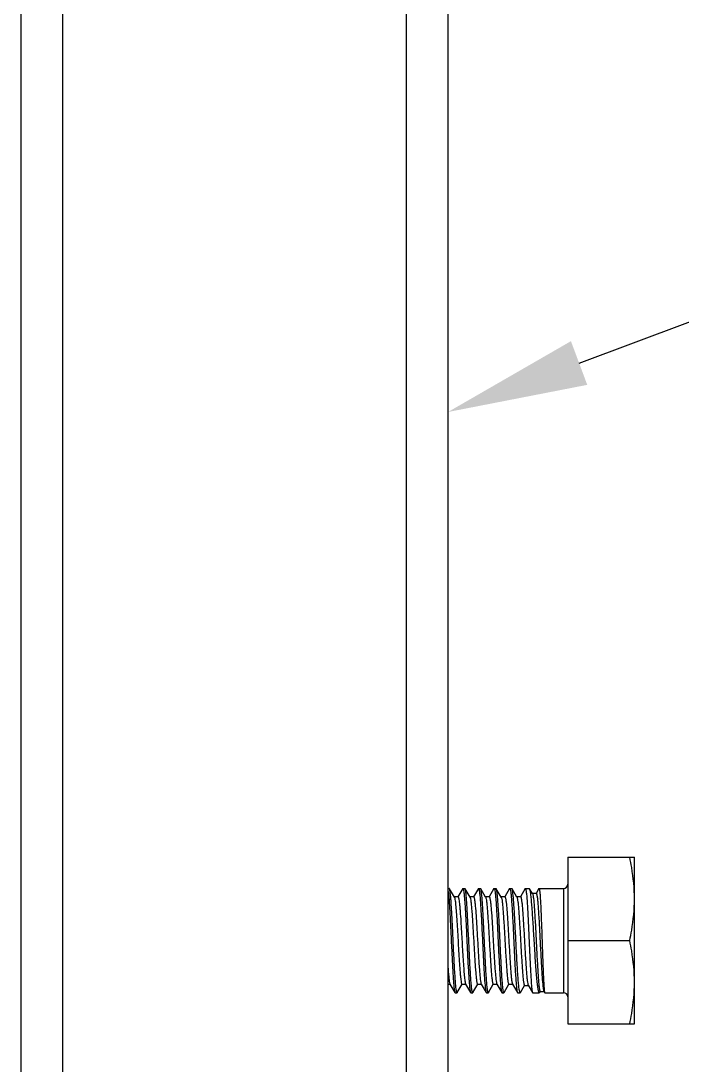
# Model space of a CAD drawing. Extents: x 4995099 to 5303443, y 4627657 to 4889583.
# Drawn here: x 5043712 to 5044657, y 4751493 to 4752984 of the extents above; entities that cross this region are included whole.
import ezdxf

# ---------------------------------------------------------------- set-up
doc = ezdxf.new("R2010")
doc.units = 0
doc.header["$LTSCALE"] = 1000
doc.header["$MEASUREMENT"] = 0
doc.layers.get('0').update_dxf_attribs({"color": 4, "linetype": 'CONTINUOUS'})

msp = doc.modelspace()

# ---------------------------------------------------------------- linework, layer by layer
at = {"linetype": 'Continuous'}
for p, q in [((5043711.9, 4754204.5), (5043711.9, 4749248)), ((5043771.4, 4754204.5), (5043771.4, 4749248)), ((5044262.6, 4754204.5), (5044262.6, 4749248)), ((5044322.1, 4754204.5), (5044322.1, 4749248)), ((5044493.3, 4751790.1), (5044493.3, 4751551.9)), ((5044493.3, 4751790.1), (5044588.5, 4751790.1)), ((5044588.5, 4751551.9), (5044588.5, 4751790.1)), ((5044322.1, 4751745.4), (5044324, 4751745.4)), ((5044331.3, 4751733), (5044324.3, 4751745.1)), ((5044343.2, 4751745.2), (5044336.3, 4751733.3)), ((5044343.2, 4751745.2), (5044343.5, 4751745.4)), ((5044343.5, 4751745.4), (5044346.3, 4751745.4)), ((5044346.6, 4751745.1), (5044346.3, 4751745.4)), ((5044353.6, 4751733), (5044346.6, 4751745.1)), ((5044365.5, 4751745.2), (5044358.7, 4751733.3)), ((5044365.5, 4751745.2), (5044365.8, 4751745.4)), ((5044365.8, 4751745.4), (5044368.6, 4751745.4)), ((5044368.9, 4751745.1), (5044368.6, 4751745.4)), ((5044375.9, 4751733), (5044368.9, 4751745.1)), ((5044387.8, 4751745.2), (5044381, 4751733.3)), ((5044387.8, 4751745.2), (5044388.1, 4751745.4)), ((5044388.1, 4751745.4), (5044390.9, 4751745.4)), ((5044391.2, 4751745.1), (5044390.9, 4751745.4)), ((5044398.2, 4751733), (5044391.2, 4751745.1)), ((5044410.2, 4751745.2), (5044403.3, 4751733.3)), ((5044410.2, 4751745.2), (5044410.5, 4751745.4)), ((5044410.5, 4751745.4), (5044413.3, 4751745.4)), ((5044413.6, 4751745.1), (5044413.3, 4751745.4)), ((5044420.6, 4751733.2), (5044413.6, 4751745.1)), ((5044432.4, 4751745.2), (5044425.6, 4751733.5)), ((5044432.4, 4751745.2), (5044432.7, 4751745.4)), ((5044432.7, 4751745.4), (5044438.4, 4751745.4)), ((5044438.8, 4751745), (5044438.4, 4751745.4)), ((5044442.8, 4751738.2), (5044438.8, 4751745)), ((5044448.2, 4751738.2), (5044442.8, 4751738.2)), ((5044442.9, 4751738), (5044442.8, 4751738.2)), ((5044448.1, 4751738.3), (5044448, 4751738.2)), ((5044452.1, 4751745.2), (5044448.1, 4751738.3)), ((5044452.1, 4751745.2), (5044452.3, 4751745.4)), ((5044452.3, 4751745.4), (5044487.3, 4751745.4)), ((5044487.3, 4751745.4), (5044487.3, 4751596.6)), ((5044336.5, 4751733.3), (5044331.1, 4751733.3)), ((5044358.8, 4751733.3), (5044353.4, 4751733.3)), ((5044381.2, 4751733.3), (5044375.7, 4751733.3)), ((5044403.5, 4751733.3), (5044398.1, 4751733.3)), ((5044398.2, 4751733), (5044398.3, 4751732.9)), ((5044425.8, 4751733.5), (5044420.4, 4751733.5)), ((5044493.3, 4751671), (5044581.8, 4751671)), ((5044322.1, 4751608.6), (5044325.2, 4751608.6)), ((5044325, 4751608.9), (5044332, 4751596.8)), ((5044335.4, 4751596.8), (5044342.3, 4751608.6)), ((5044342.1, 4751608.6), (5044347.5, 4751608.6)), ((5044347.3, 4751608.9), (5044354.4, 4751596.8)), ((5044357.7, 4751596.8), (5044364.6, 4751608.6)), ((5044364.4, 4751608.6), (5044369.8, 4751608.6)), ((5044369.6, 4751608.9), (5044376.7, 4751596.8)), ((5044380.1, 4751596.8), (5044386.9, 4751608.6)), ((5044386.7, 4751608.6), (5044392.1, 4751608.6)), ((5044392, 4751608.9), (5044399, 4751596.8)), ((5044402.4, 4751596.8), (5044409.2, 4751608.6)), ((5044409.1, 4751608.6), (5044414.5, 4751608.6)), ((5044414.1, 4751609.3), (5044414.3, 4751608.9)), ((5044414.3, 4751608.9), (5044421.3, 4751596.8)), ((5044425.7, 4751596.9), (5044431.6, 4751607)), ((5044431.4, 4751607), (5044436.8, 4751607)), ((5044436.7, 4751607.3), (5044442.8, 4751596.8)), ((5044332, 4751596.8), (5044332.3, 4751596.6)), ((5044332.3, 4751596.6), (5044335.1, 4751596.6)), ((5044335.4, 4751596.8), (5044335.1, 4751596.6)), ((5044354.4, 4751596.8), (5044354.7, 4751596.6)), ((5044354.7, 4751596.6), (5044357.4, 4751596.6)), ((5044357.7, 4751596.8), (5044357.4, 4751596.6)), ((5044376.7, 4751596.8), (5044377, 4751596.6)), ((5044377, 4751596.6), (5044379.8, 4751596.6)), ((5044380.1, 4751596.8), (5044379.8, 4751596.6)), ((5044399, 4751596.8), (5044399.3, 4751596.6)), ((5044399.3, 4751596.6), (5044402.1, 4751596.6)), ((5044402.4, 4751596.8), (5044402.1, 4751596.6)), ((5044421.3, 4751596.8), (5044421.6, 4751596.6)), ((5044421.6, 4751596.6), (5044425.3, 4751596.6)), ((5044425.7, 4751596.9), (5044425.3, 4751596.6)), ((5044442.8, 4751596.8), (5044443, 4751596.6)), ((5044443, 4751596.6), (5044452.6, 4751596.6)), ((5044453.2, 4751597), (5044452.6, 4751596.6)), ((5044453.2, 4751597), (5044453.9, 4751598.3)), ((5044453.8, 4751598.4), (5044459.2, 4751598.4)), ((5044459.1, 4751598.6), (5044460.2, 4751596.7)), ((5044460.2, 4751596.7), (5044460.3, 4751596.6)), ((5044460.3, 4751596.6), (5044487.3, 4751596.6)), ((5044493.3, 4751551.9), (5044588.5, 4751551.9))]:
    msp.add_line(p, q, dxfattribs=at)
msp.add_lwpolyline([(5044509.4, 4752495.8), (5045592.4, 4752900.5)])
for centre, start, end in [((5044487.3, 4751751.4), 270, 0), ((5044487.3, 4751590.6), 0, 90)]:
    msp.add_arc(centre, 5.95, start, end, dxfattribs=at)
for points, knots in [([(5044588.5, 4751730.5), (5044588.5, 4751745.5), (5044586.6, 4751765.5), (5044582.8, 4751785.1), (5044581.8, 4751790.1)], [0, 0, 0, 0, 0.749211, 1, 1, 1, 1]), ([(5044322.1, 4751742.8), (5044322.7, 4751739.5), (5044323.5, 4751730.6), (5044324.6, 4751714.7), (5044325.6, 4751694), (5044326.4, 4751679), (5044326.7, 4751671)], [0, 0, 0, 0, 0.140047, 0.370694, 0.667791, 1, 1, 1, 1]), ([(5044324.3, 4751745.1), (5044324.2, 4751745.2), (5044324.2, 4751745.3), (5044324, 4751745.4), (5044324, 4751745.4)], [0, 0, 0, 0, 0.33644, 1, 1, 1, 1]), ([(5044327.9, 4751703.7), (5044327.6, 4751709), (5044327.2, 4751716.6), (5044326.6, 4751726.2), (5044326.1, 4751732.1), (5044325.7, 4751737), (5044325.3, 4751740.7), (5044324.8, 4751743.3), (5044324.5, 4751744.7), (5044324.3, 4751745.1)], [0, 0, 0, 0, 0.384278, 0.548795, 0.691198, 0.809122, 0.900672, 0.964483, 1, 1, 1, 1]), ([(5044343.5, 4751745.4), (5044343.6, 4751745.4), (5044343.8, 4751745.1), (5044344.2, 4751744.2), (5044344.6, 4751742.1), (5044345, 4751738.6), (5044345.5, 4751733.7), (5044346, 4751727.7), (5044346.5, 4751720.5), (5044347, 4751712.4), (5044347.3, 4751706.7), (5044347.5, 4751703.7)], [0, 0, 0, 0, 0.007293, 0.021459, 0.073997, 0.159035, 0.275243, 0.420481, 0.591942, 0.786408, 1, 1, 1, 1]), ([(5044351.9, 4751671), (5044351.4, 4751680), (5044350.8, 4751693.1), (5044349.9, 4751709.9), (5044349.3, 4751720.8), (5044348.6, 4751730), (5044348, 4751737.1), (5044347.5, 4751741.6), (5044347, 4751744.1), (5044346.7, 4751744.9), (5044346.6, 4751745.1)], [0, 0, 0, 0, 0.363934, 0.530187, 0.678191, 0.802879, 0.899992, 0.966292, 0.987243, 1, 1, 1, 1]), ([(5044365.8, 4751745.4), (5044366, 4751745.4), (5044366.3, 4751744.8), (5044366.6, 4751743.8), (5044366.9, 4751742), (5044367.2, 4751739.5), (5044367.6, 4751736.4), (5044368.1, 4751731), (5044368.7, 4751722.9), (5044369.3, 4751711.8), (5044370, 4751699.1), (5044370.7, 4751685.3), (5044371.2, 4751675.8), (5044371.4, 4751671)], [0, 0, 0, 0, 0.006687, 0.021748, 0.045922, 0.079138, 0.121135, 0.17154, 0.295605, 0.446631, 0.618866, 0.805704, 1, 1, 1, 1]), ([(5044374.2, 4751671), (5044373.8, 4751680), (5044373.1, 4751693.1), (5044372.2, 4751709.9), (5044371.6, 4751720.8), (5044371, 4751730), (5044370.3, 4751737.1), (5044369.8, 4751741.6), (5044369.3, 4751744.1), (5044369.1, 4751744.9), (5044368.9, 4751745.1)], [0, 0, 0, 0, 0.363936, 0.530191, 0.678194, 0.802878, 0.899991, 0.966291, 0.987243, 1, 1, 1, 1]), ([(5044388.1, 4751745.4), (5044388.3, 4751745.4), (5044388.6, 4751744.8), (5044388.9, 4751743.8), (5044389.2, 4751742), (5044389.6, 4751739.5), (5044389.9, 4751736.4), (5044390.4, 4751731), (5044391, 4751722.9), (5044391.7, 4751711.8), (5044392.4, 4751699.1), (5044393, 4751685.3), (5044393.5, 4751675.8), (5044393.7, 4751671)], [0, 0, 0, 0, 0.006686, 0.021748, 0.045922, 0.079137, 0.121134, 0.171539, 0.2956, 0.446625, 0.618862, 0.805702, 1, 1, 1, 1]), ([(5044396.5, 4751671), (5044396.1, 4751680), (5044395.5, 4751693.1), (5044394.6, 4751709.9), (5044393.9, 4751720.8), (5044393.3, 4751730), (5044392.7, 4751737.1), (5044392.1, 4751741.6), (5044391.6, 4751744.1), (5044391.4, 4751744.9), (5044391.2, 4751745.1)], [0, 0, 0, 0, 0.363938, 0.530193, 0.678196, 0.802878, 0.89999, 0.96629, 0.987243, 1, 1, 1, 1]), ([(5044410.5, 4751745.4), (5044410.6, 4751745.4), (5044411, 4751744.8), (5044411.2, 4751743.8), (5044411.6, 4751742), (5044411.9, 4751739.5), (5044412.2, 4751736.4), (5044412.7, 4751731), (5044413.3, 4751722.9), (5044414, 4751711.8), (5044414.7, 4751699.1), (5044415.4, 4751685.3), (5044415.8, 4751675.8), (5044416, 4751671)], [0, 0, 0, 0, 0.006686, 0.021748, 0.045923, 0.079138, 0.121135, 0.171539, 0.295599, 0.446623, 0.618861, 0.805701, 1, 1, 1, 1]), ([(5044419.2, 4751671), (5044418.7, 4751680), (5044418.1, 4751693.1), (5044417.1, 4751709.9), (5044416.5, 4751720.7), (5044415.8, 4751729.9), (5044415.1, 4751737), (5044414.6, 4751741.6), (5044414.1, 4751744), (5044413.8, 4751744.9), (5044413.6, 4751745.1)], [0, 0, 0, 0, 0.36329, 0.529314, 0.6772, 0.8019, 0.899174, 0.965796, 0.986969, 1, 1, 1, 1]), ([(5044432.7, 4751745.4), (5044432.9, 4751745.4), (5044433.2, 4751744.8), (5044433.4, 4751743.8), (5044433.8, 4751742), (5044434.1, 4751739.5), (5044434.4, 4751736.4), (5044434.9, 4751731), (5044435.5, 4751722.9), (5044436.1, 4751711.8), (5044436.7, 4751699.1), (5044437.4, 4751685.3), (5044437.8, 4751675.8), (5044438, 4751671)], [0, 0, 0, 0, 0.006577, 0.021598, 0.045743, 0.078947, 0.120936, 0.171341, 0.295421, 0.446481, 0.618759, 0.805647, 1, 1, 1, 1]), ([(5044445.4, 4751671), (5044444.8, 4751679.9), (5044444, 4751692.9), (5044442.9, 4751709.5), (5044442.1, 4751720.3), (5044441.3, 4751729.5), (5044440.6, 4751736.7), (5044439.9, 4751741.3), (5044439.3, 4751743.8), (5044439, 4751744.7), (5044438.8, 4751745)], [0, 0, 0, 0, 0.359931, 0.524763, 0.672002, 0.796741, 0.894844, 0.963163, 0.985535, 1, 1, 1, 1]), ([(5044442.9, 4751738), (5044443.1, 4751737.7), (5044443.4, 4751736.8), (5044443.9, 4751734.3), (5044444.5, 4751729.7), (5044445.1, 4751722.4), (5044445.8, 4751713.2), (5044446.5, 4751702.3), (5044447.1, 4751690.2), (5044447.8, 4751677.3), (5044448.5, 4751664.2), (5044449.1, 4751651.2), (5044449.8, 4751638.8), (5044450.5, 4751627.6), (5044451.1, 4751617.8), (5044451.7, 4751609.9), (5044452.3, 4751604.5), (5044452.8, 4751601.3), (5044453.1, 4751599.8), (5044453.3, 4751598.9), (5044453.7, 4751598.4), (5044453.8, 4751598.4)], [0, 0, 0, 0, 0.007107, 0.018639, 0.0548, 0.107312, 0.174177, 0.252841, 0.34033, 0.433375, 0.528546, 0.622381, 0.711512, 0.792794, 0.863403, 0.920942, 0.963521, 0.978774, 0.989867, 0.996808, 1, 1, 1, 1]), ([(5044448.2, 4751738.2), (5044448.4, 4751738.2), (5044448.7, 4751737.7), (5044449, 4751736.8), (5044449.3, 4751735.1), (5044449.8, 4751731.7), (5044450.4, 4751726), (5044451.1, 4751717.7), (5044451.7, 4751707.5), (5044452.4, 4751695.9), (5044453.1, 4751683.3), (5044453.7, 4751670.2), (5044454.4, 4751657.1), (5044455.1, 4751644.4), (5044455.7, 4751632.6), (5044456.4, 4751622.1), (5044457, 4751613.3), (5044457.7, 4751606.4), (5044458.2, 4751602), (5044458.7, 4751599.7), (5044458.9, 4751598.9), (5044459.1, 4751598.6)], [0, 0, 0, 0, 0.00344, 0.010899, 0.022787, 0.039077, 0.08427, 0.144807, 0.218371, 0.302169, 0.393053, 0.48765, 0.582499, 0.674175, 0.759417, 0.835242, 0.899047, 0.9487, 0.982621, 0.993382, 1, 1, 1, 1]), ([(5044452.3, 4751745.4), (5044452.4, 4751745.4), (5044452.7, 4751744.8), (5044452.9, 4751743.8), (5044453.1, 4751742), (5044453.4, 4751739.5), (5044453.7, 4751736.4), (5044454, 4751731), (5044454.5, 4751722.9), (5044455, 4751711.8), (5044455.5, 4751699.1), (5044456, 4751685.3), (5044456.3, 4751675.8), (5044456.5, 4751671)], [0, 0, 0, 0, 0.006021, 0.020821, 0.044863, 0.078011, 0.119986, 0.170402, 0.294571, 0.445788, 0.618273, 0.805395, 1, 1, 1, 1]), ([(5044331.3, 4751733), (5044331.5, 4751732.7), (5044331.8, 4751731.5), (5044332.2, 4751729.2), (5044332.7, 4751726), (5044333.3, 4751720), (5044334.1, 4751710.7), (5044334.6, 4751702.8), (5044334.9, 4751698.4)], [0, 0, 0, 0, 0.038835, 0.104857, 0.1976, 0.315752, 0.620526, 1, 1, 1, 1]), ([(5044336.5, 4751733.3), (5044336.8, 4751733.3), (5044337.2, 4751732.3), (5044337.6, 4751730.6), (5044338.1, 4751727.6), (5044338.5, 4751723.6), (5044339, 4751718.5), (5044339.7, 4751710), (5044340.2, 4751703.2), (5044340.5, 4751698.4)], [0, 0, 0, 0, 0.022134, 0.075093, 0.160257, 0.276417, 0.421479, 0.592671, 1, 1, 1, 1]), ([(5044353.6, 4751733), (5044353.7, 4751732.8), (5044354, 4751732), (5044354.5, 4751729.8), (5044355.1, 4751725.7), (5044355.7, 4751719.3), (5044356.3, 4751711.2), (5044357, 4751701.7), (5044357.7, 4751691), (5044358.3, 4751679.6), (5044359, 4751668), (5044359.7, 4751656.4), (5044360.3, 4751645.3), (5044361, 4751635.2), (5044361.6, 4751626.4), (5044362.3, 4751619.1), (5044362.9, 4751614.2), (5044363.3, 4751611.3), (5044363.7, 4751609.9), (5044363.9, 4751609.1), (5044364.3, 4751608.6), (5044364.4, 4751608.6)], [0, 0, 0, 0, 0.007395, 0.019019, 0.054844, 0.106491, 0.172173, 0.249556, 0.335869, 0.428015, 0.522682, 0.616468, 0.706, 0.788063, 0.859716, 0.918399, 0.962047, 0.977755, 0.989231, 0.996485, 1, 1, 1, 1]), ([(5044358.8, 4751733.3), (5044359, 4751733.3), (5044359.3, 4751732.9), (5044359.6, 4751732.1), (5044359.9, 4751730.6), (5044360.4, 4751727.7), (5044360.9, 4751722.8), (5044361.6, 4751715.6), (5044362.2, 4751706.8), (5044362.9, 4751696.6), (5044363.6, 4751685.6), (5044364.2, 4751674), (5044364.9, 4751662.3), (5044365.6, 4751650.9), (5044366.2, 4751640.3), (5044366.9, 4751630.7), (5044367.5, 4751622.6), (5044368.2, 4751616.3), (5044368.7, 4751612.2), (5044369.2, 4751610), (5044369.5, 4751609.2), (5044369.6, 4751608.9)], [0, 0, 0, 0, 0.003516, 0.010771, 0.022251, 0.037961, 0.081618, 0.140314, 0.21198, 0.294058, 0.383605, 0.477402, 0.572078, 0.664229, 0.750542, 0.827917, 0.893586, 0.945213, 0.981012, 0.992619, 1, 1, 1, 1]), ([(5044375.9, 4751733), (5044376.1, 4751732.8), (5044376.3, 4751732), (5044376.8, 4751729.8), (5044377.4, 4751725.7), (5044378, 4751719.3), (5044378.7, 4751711.2), (5044379.3, 4751701.7), (5044380, 4751691), (5044380.7, 4751679.6), (5044381.3, 4751668), (5044382, 4751656.4), (5044382.6, 4751645.3), (5044383.3, 4751635.2), (5044384, 4751626.4), (5044384.6, 4751619.1), (5044385.2, 4751614.2), (5044385.7, 4751611.3), (5044386, 4751609.9), (5044386.3, 4751609.1), (5044386.6, 4751608.6), (5044386.7, 4751608.6)], [0, 0, 0, 0, 0.007397, 0.019019, 0.054844, 0.106491, 0.172173, 0.249556, 0.335869, 0.428015, 0.522683, 0.616468, 0.706, 0.788064, 0.859716, 0.918399, 0.962047, 0.977754, 0.989232, 0.996484, 1, 1, 1, 1]), ([(5044381.2, 4751733.3), (5044381.3, 4751733.3), (5044381.6, 4751732.9), (5044381.9, 4751732.1), (5044382.2, 4751730.6), (5044382.7, 4751727.7), (5044383.3, 4751722.8), (5044383.9, 4751715.6), (5044384.6, 4751706.8), (5044385.2, 4751696.6), (5044385.9, 4751685.6), (5044386.6, 4751674), (5044387.2, 4751662.3), (5044387.9, 4751650.9), (5044388.5, 4751640.3), (5044389.2, 4751630.7), (5044389.9, 4751622.6), (5044390.5, 4751616.3), (5044391.1, 4751612.2), (5044391.6, 4751610), (5044391.8, 4751609.2), (5044392, 4751608.9)], [0, 0, 0, 0, 0.003515, 0.010771, 0.022249, 0.037962, 0.081619, 0.140314, 0.21198, 0.294058, 0.383605, 0.477402, 0.572078, 0.664229, 0.750541, 0.827917, 0.893586, 0.945213, 0.981012, 0.992621, 1, 1, 1, 1]), ([(5044398.3, 4751732.9), (5044398.7, 4751732.1), (5044399.1, 4751729.7), (5044399.8, 4751725.2), (5044400.4, 4751718.7), (5044401.1, 4751710.5), (5044401.7, 4751700.9), (5044402.4, 4751690.3), (5044403, 4751679), (5044403.7, 4751667.3), (5044404.3, 4751655.8), (5044405, 4751644.9), (5044405.7, 4751634.9), (5044406.3, 4751626.1), (5044406.9, 4751619), (5044407.5, 4751614.2), (5044408, 4751611.3), (5044408.3, 4751609.9), (5044408.6, 4751609.1), (5044408.9, 4751608.6), (5044409.1, 4751608.6)], [0, 0, 0, 0, 0.020603, 0.057806, 0.110504, 0.176892, 0.254638, 0.340995, 0.432905, 0.527106, 0.620258, 0.709056, 0.790352, 0.861271, 0.919315, 0.962468, 0.977994, 0.989339, 0.996513, 1, 1, 1, 1]), ([(5044403.5, 4751733.3), (5044403.6, 4751733.3), (5044403.9, 4751732.9), (5044404.2, 4751732.1), (5044404.5, 4751730.7), (5044405, 4751727.9), (5044405.6, 4751723.1), (5044406.2, 4751716.1), (5044406.8, 4751707.5), (5044407.5, 4751697.6), (5044408.2, 4751686.8), (5044409, 4751671.6), (5044409.9, 4751656.5), (5044410.8, 4751642), (5044411.4, 4751632.3), (5044412.1, 4751624.1), (5044412.7, 4751617.4), (5044413.3, 4751612.7), (5044413.8, 4751610.1), (5044414.1, 4751609.3)], [0, 0, 0, 0, 0.003451, 0.010528, 0.02171, 0.037015, 0.079558, 0.136815, 0.206829, 0.287179, 0.375068, 0.467432, 0.652658, 0.739058, 0.81724, 0.884486, 0.938474, 0.977372, 1, 1, 1, 1]), ([(5044420.6, 4751733.2), (5044420.7, 4751732.9), (5044421, 4751732.1), (5044421.5, 4751729.8), (5044422.1, 4751725.7), (5044422.7, 4751719.2), (5044423.4, 4751710.9), (5044424, 4751701.2), (5044424.7, 4751690.3), (5044425.4, 4751678.8), (5044426, 4751666.9), (5044426.7, 4751655.2), (5044427.4, 4751644), (5044428, 4751633.8), (5044428.7, 4751624.8), (5044429.3, 4751617.6), (5044429.9, 4751612.6), (5044430.4, 4751609.7), (5044430.7, 4751608.3), (5044431, 4751607.5), (5044431.3, 4751607), (5044431.4, 4751607)], [0, 0, 0, 0, 0.007409, 0.01909, 0.055149, 0.107148, 0.173245, 0.251046, 0.337725, 0.430132, 0.524922, 0.618672, 0.708016, 0.789761, 0.861007, 0.919255, 0.962504, 0.978047, 0.989392, 0.996551, 1, 1, 1, 1]), ([(5044425.8, 4751733.5), (5044426, 4751733.5), (5044426.3, 4751733), (5044426.5, 4751732.2), (5044426.9, 4751730.7), (5044427.4, 4751727.7), (5044428, 4751722.7), (5044428.6, 4751715.3), (5044429.3, 4751706.3), (5044429.9, 4751696), (5044430.6, 4751684.7), (5044431.3, 4751673), (5044431.9, 4751661.1), (5044432.6, 4751649.6), (5044433.3, 4751638.8), (5044433.9, 4751629.2), (5044434.6, 4751621.1), (5044435.2, 4751614.7), (5044435.8, 4751610.6), (5044436.3, 4751608.3), (5044436.5, 4751607.6), (5044436.7, 4751607.3)], [0, 0, 0, 0, 0.003529, 0.010847, 0.022435, 0.038293, 0.08234, 0.141503, 0.213655, 0.296174, 0.386062, 0.480058, 0.574763, 0.666765, 0.752768, 0.829708, 0.894868, 0.945981, 0.981331, 0.99276, 1, 1, 1, 1]), ([(5044581.8, 4751671), (5044582.8, 4751675.9), (5044586.6, 4751695.5), (5044588.5, 4751715.5), (5044588.5, 4751730.5)], [0, 0, 0, 0, 0.250789, 1, 1, 1, 1]), ([(5044329.5, 4751671), (5044329.4, 4751673.8), (5044328.9, 4751684.7), (5044328.4, 4751695.6), (5044327.9, 4751703.7)], [0, 0, 0, 0, 0.258222, 1, 1, 1, 1]), ([(5044334.9, 4751698.4), (5044335.2, 4751693.4), (5044335.8, 4751683.2), (5044336.7, 4751667.8), (5044337.5, 4751652.7), (5044338.4, 4751638.7), (5044339.2, 4751628.1), (5044339.8, 4751621), (5044340.2, 4751616.7), (5044340.7, 4751613.4), (5044341.1, 4751610.9), (5044341.4, 4751609.5), (5044341.9, 4751608.6), (5044342.1, 4751608.6)], [0, 0, 0, 0, 0.165501, 0.339784, 0.511803, 0.670616, 0.80615, 0.862438, 0.909852, 0.947659, 0.975319, 0.992557, 1, 1, 1, 1]), ([(5044340.5, 4751698.4), (5044341.1, 4751688.7), (5044341.9, 4751674), (5044343, 4751654.8), (5044343.8, 4751641.2), (5044344.7, 4751629.3), (5044345.4, 4751620.8), (5044346, 4751615.4), (5044346.4, 4751612.4), (5044346.8, 4751610.4), (5044347.1, 4751609.3), (5044347.3, 4751608.9)], [0, 0, 0, 0, 0.324453, 0.489839, 0.64461, 0.779868, 0.887864, 0.929656, 0.962499, 0.985988, 1, 1, 1, 1]), ([(5044347.5, 4751703.7), (5044347.6, 4751701.1), (5044348.2, 4751690.2), (5044348.7, 4751679.3), (5044349.1, 4751671)], [0, 0, 0, 0, 0.238495, 1, 1, 1, 1]), ([(5044326.7, 4751671), (5044327.2, 4751662), (5044327.8, 4751648.8), (5044328.7, 4751632), (5044329.3, 4751621.2), (5044330, 4751612), (5044330.6, 4751604.9), (5044331.1, 4751600.3), (5044331.6, 4751597.9), (5044331.9, 4751597.1), (5044332, 4751596.8)], [0, 0, 0, 0, 0.363997, 0.530272, 0.678287, 0.802974, 0.90007, 0.966338, 0.987267, 1, 1, 1, 1]), ([(5044335.1, 4751596.6), (5044335, 4751596.6), (5044334.6, 4751597.2), (5044334.4, 4751598.2), (5044334, 4751600), (5044333.7, 4751602.4), (5044333.3, 4751605.6), (5044332.9, 4751610.9), (5044332.3, 4751619), (5044331.6, 4751630.2), (5044330.9, 4751642.9), (5044330.2, 4751656.7), (5044329.8, 4751666.1), (5044329.5, 4751671)], [0, 0, 0, 0, 0.006687, 0.021749, 0.045924, 0.07914, 0.121138, 0.171544, 0.295611, 0.44664, 0.618872, 0.805705, 1, 1, 1, 1]), ([(5044349.1, 4751671), (5044349.5, 4751662), (5044350.1, 4751648.8), (5044351, 4751632), (5044351.7, 4751621.2), (5044352.3, 4751612), (5044352.9, 4751604.9), (5044353.5, 4751600.3), (5044354, 4751597.9), (5044354.2, 4751597.1), (5044354.4, 4751596.8)], [0, 0, 0, 0, 0.363992, 0.530264, 0.678281, 0.802969, 0.900068, 0.966337, 0.987267, 1, 1, 1, 1]), ([(5044357.4, 4751596.6), (5044357.3, 4751596.6), (5044357, 4751597.2), (5044356.7, 4751598.2), (5044356.3, 4751600), (5044356, 4751602.4), (5044355.7, 4751605.6), (5044355.2, 4751610.9), (5044354.6, 4751619), (5044353.9, 4751630.2), (5044353.2, 4751642.9), (5044352.5, 4751656.7), (5044352.1, 4751666.1), (5044351.9, 4751671)], [0, 0, 0, 0, 0.006687, 0.02175, 0.045925, 0.079141, 0.121139, 0.171544, 0.29561, 0.446639, 0.618874, 0.805705, 1, 1, 1, 1]), ([(5044371.4, 4751671), (5044371.8, 4751662), (5044372.5, 4751648.8), (5044373.3, 4751632), (5044374, 4751621.2), (5044374.6, 4751612), (5044375.3, 4751604.9), (5044375.8, 4751600.3), (5044376.3, 4751597.9), (5044376.5, 4751597.1), (5044376.7, 4751596.8)], [0, 0, 0, 0, 0.36399, 0.530265, 0.678283, 0.80297, 0.900067, 0.966336, 0.987267, 1, 1, 1, 1]), ([(5044379.8, 4751596.6), (5044379.6, 4751596.6), (5044379.3, 4751597.2), (5044379, 4751598.2), (5044378.7, 4751600), (5044378.3, 4751602.4), (5044378, 4751605.6), (5044377.5, 4751610.9), (5044376.9, 4751619), (5044376.2, 4751630.2), (5044375.6, 4751642.9), (5044374.9, 4751656.7), (5044374.4, 4751666.1), (5044374.2, 4751671)], [0, 0, 0, 0, 0.006687, 0.02175, 0.045926, 0.079142, 0.121139, 0.171543, 0.295606, 0.446635, 0.618871, 0.805705, 1, 1, 1, 1]), ([(5044393.7, 4751671), (5044394.1, 4751662), (5044394.8, 4751648.8), (5044395.7, 4751632), (5044396.3, 4751621.2), (5044396.9, 4751612), (5044397.6, 4751604.9), (5044398.1, 4751600.3), (5044398.6, 4751597.9), (5044398.8, 4751597.1), (5044399, 4751596.8)], [0, 0, 0, 0, 0.363992, 0.53027, 0.678287, 0.802972, 0.900066, 0.966335, 0.987267, 1, 1, 1, 1]), ([(5044402.1, 4751596.6), (5044401.9, 4751596.6), (5044401.6, 4751597.2), (5044401.3, 4751598.2), (5044401, 4751600), (5044400.7, 4751602.4), (5044400.3, 4751605.6), (5044399.8, 4751610.9), (5044399.2, 4751619), (5044398.6, 4751630.2), (5044397.9, 4751642.9), (5044397.2, 4751656.7), (5044396.7, 4751666.1), (5044396.5, 4751671)], [0, 0, 0, 0, 0.006687, 0.021749, 0.045924, 0.07914, 0.121137, 0.17154, 0.295601, 0.446627, 0.618864, 0.805703, 1, 1, 1, 1]), ([(5044416, 4751671), (5044416.5, 4751662), (5044417.1, 4751648.8), (5044418, 4751632), (5044418.6, 4751621.2), (5044419.3, 4751612), (5044419.9, 4751604.9), (5044420.4, 4751600.3), (5044420.9, 4751597.9), (5044421.2, 4751597.1), (5044421.3, 4751596.8)], [0, 0, 0, 0, 0.363998, 0.530276, 0.678291, 0.802973, 0.900067, 0.966336, 0.987267, 1, 1, 1, 1]), ([(5044425.3, 4751596.6), (5044425.2, 4751596.6), (5044424.8, 4751597.1), (5044424.5, 4751598.2), (5044424.1, 4751600), (5044423.6, 4751603.7), (5044422.9, 4751609.9), (5044422.2, 4751619), (5044421.4, 4751630.2), (5044420.7, 4751642.9), (5044419.9, 4751656.7), (5044419.5, 4751666.1), (5044419.2, 4751671)], [0, 0, 0, 0, 0.007081, 0.022303, 0.046557, 0.07981, 0.172207, 0.296205, 0.44712, 0.619207, 0.805877, 1, 1, 1, 1]), ([(5044438, 4751671), (5044438.4, 4751661.9), (5044439, 4751648.7), (5044439.8, 4751631.8), (5044440.4, 4751620.9), (5044441, 4751611.7), (5044441.5, 4751605.4), (5044441.9, 4751601.4), (5044442.2, 4751599.3), (5044442.4, 4751597.8), (5044442.6, 4751597), (5044442.8, 4751596.8)], [0, 0, 0, 0, 0.366142, 0.533181, 0.681612, 0.806274, 0.90284, 0.939518, 0.968031, 0.988196, 1, 1, 1, 1]), ([(5044452.6, 4751596.6), (5044452.5, 4751596.6), (5044452, 4751597.1), (5044451.6, 4751598.2), (5044451.2, 4751600), (5044450.5, 4751603.7), (5044449.7, 4751609.9), (5044448.9, 4751619), (5044448, 4751630.2), (5044447.1, 4751642.9), (5044446.2, 4751656.7), (5044445.7, 4751666.1), (5044445.4, 4751671)], [0, 0, 0, 0, 0.007835, 0.023392, 0.047821, 0.08116, 0.173569, 0.297436, 0.448123, 0.619913, 0.806242, 1, 1, 1, 1]), ([(5044456.5, 4751671), (5044456.6, 4751666.3), (5044457, 4751657.1), (5044457.4, 4751643.8), (5044457.9, 4751631.4), (5044458.4, 4751620.4), (5044458.8, 4751611.3), (5044459.2, 4751604.9), (5044459.5, 4751601), (5044459.7, 4751599), (5044459.9, 4751597.6), (5044460.1, 4751596.9), (5044460.2, 4751596.7)], [0, 0, 0, 0, 0.188442, 0.370144, 0.538605, 0.687798, 0.812406, 0.907981, 0.943781, 0.971161, 0.989909, 1, 1, 1, 1]), ([(5044588.5, 4751611.5), (5044588.5, 4751626.4), (5044586.6, 4751646.5), (5044582.8, 4751666.1), (5044581.8, 4751671)], [0, 0, 0, 0, 0.749211, 1, 1, 1, 1]), ([(5044322.1, 4751632.8), (5044322.3, 4751629.8), (5044322.7, 4751624.3), (5044323.4, 4751617.2), (5044324, 4751612.5), (5044324.6, 4751610.1), (5044324.8, 4751609.2), (5044325, 4751608.9)], [0, 0, 0, 0, 0.381828, 0.682922, 0.89127, 0.958208, 1, 1, 1, 1]), ([(5044581.8, 4751551.9), (5044582.8, 4751556.8), (5044586.6, 4751576.5), (5044588.5, 4751596.5), (5044588.5, 4751611.5)], [0, 0, 0, 0, 0.250789, 1, 1, 1, 1])]:
    msp.add_open_spline(points, degree=3, knots=knots, dxfattribs=at)
msp.add_solid([(5044521.1, 4752464.6), (5044322.1, 4752425.8), (5044497.8, 4752527)])

doc.saveas('drawing.dxf')
